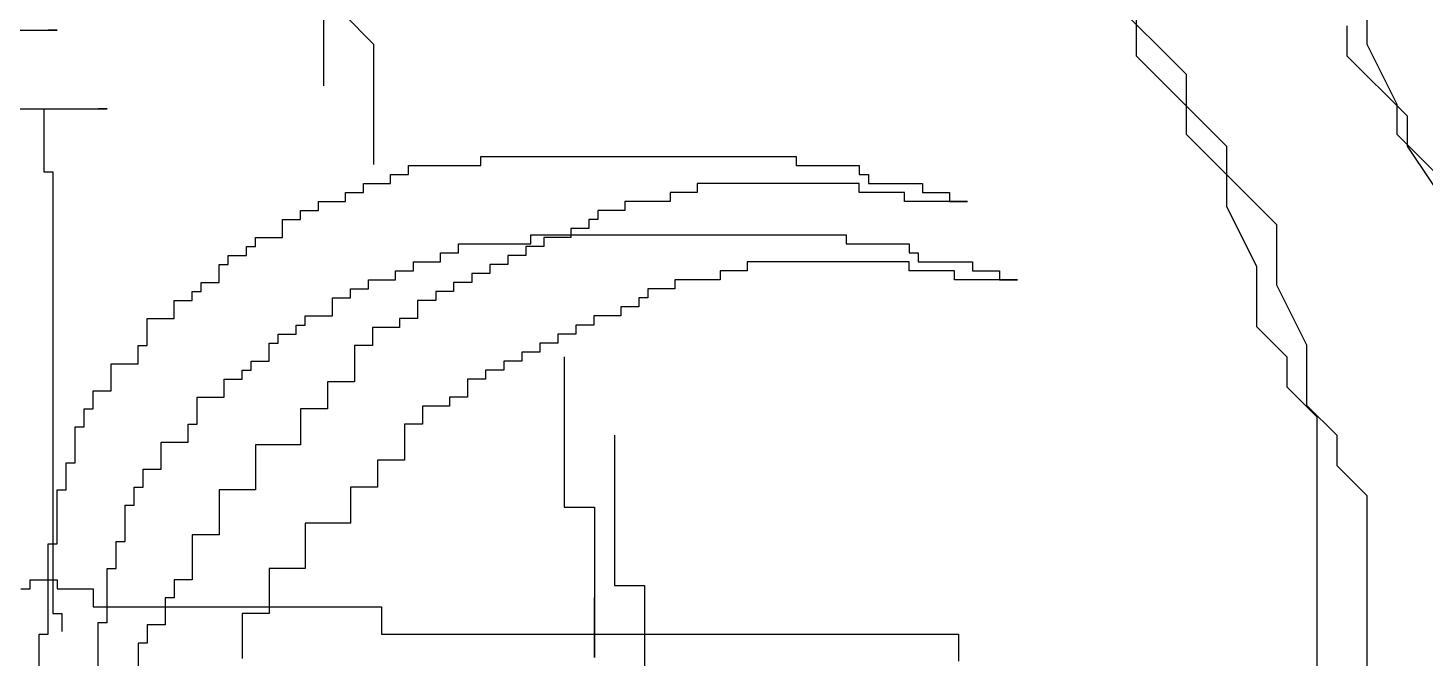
# Model space of a CAD drawing. Extents: x -74236 to 286982, y -14633 to 132816.
# Drawn here: x 110529.6 to 110709.7, y 123975.7 to 124056.9 of the extents above; entities that cross this region are included whole.
import ezdxf

# ---------------------------------------------------------------- set-up
doc = ezdxf.new("R2010")
doc.units = 0
doc.header["$LTSCALE"] = 10
doc.header["$MEASUREMENT"] = 0
doc.layers.add('LAYER3', color=4, linetype='Continuous')

msp = doc.modelspace()

# ---------------------------------------------------------------- linework, layer by layer
at = {"layer": 'LAYER3', "color": 8}
for p, q in [((110663.41, 124066.48), (110678.94, 124050.96)), ((110567.7, 124064.96), (110567.7, 124049.45)), ((110672.49, 124061.09), (110672.49, 124053.33)), ((110570.27, 124058.72), (110574.15, 124054.84)), ((110702.23, 124058.72), (110702.23, 124054.84)), ((110515.9, 124056.63), (110533.33, 124056.63)), ((110533.33, 124056.63), (110532.17, 124056.63)), ((110699.66, 124057.21), (110699.66, 124053.33)), ((110574.15, 124054.84), (110574.15, 124039.33)), ((110702.23, 124054.84), (110706.11, 124047.09)), ((110672.49, 124053.33), (110684.14, 124041.69)), ((110699.66, 124053.33), (110707.42, 124045.57)), ((110678.94, 124050.96), (110678.94, 124043.21)), ((110522.34, 124046.51), (110539.78, 124046.51)), ((110531.64, 124046.51), (110531.64, 124038.37)), ((110539.78, 124046.51), (110538.62, 124046.51)), ((110706.11, 124047.09), (110706.11, 124043.21)), ((110707.42, 124045.57), (110707.42, 124041.69)), ((110678.94, 124043.21), (110690.58, 124031.57)), ((110706.11, 124043.21), (110713.87, 124035.45)), ((110587.97, 124040.36), (110628.66, 124040.36)), ((110587.97, 124039.2), (110587.97, 124040.36)), ((110628.66, 124040.36), (110628.66, 124039.2)), ((110684.14, 124041.69), (110684.14, 124033.94)), ((110707.42, 124041.69), (110715.19, 124030.06)), ((110531.64, 124038.37), (110532.81, 124038.37)), ((110532.81, 124038.37), (110532.81, 123981.45)), ((110578.67, 124039.2), (110587.97, 124039.2)), ((110578.67, 124038.04), (110578.67, 124039.2)), ((110628.66, 124039.2), (110636.79, 124039.2)), ((110636.79, 124039.2), (110636.79, 124038.04)), ((110572.86, 124036.88), (110576.35, 124036.88)), ((110572.86, 124035.72), (110572.86, 124036.88)), ((110576.35, 124038.04), (110578.67, 124038.04)), ((110576.35, 124036.88), (110576.35, 124038.04)), ((110615.87, 124036.88), (110615.87, 124035.72)), ((110636.79, 124036.88), (110615.87, 124036.88)), ((110636.79, 124038.04), (110637.96, 124038.04)), ((110636.79, 124035.72), (110636.79, 124036.88)), ((110637.96, 124038.04), (110637.96, 124036.88)), ((110637.96, 124036.88), (110644.93, 124036.88)), ((110644.93, 124036.88), (110644.93, 124035.72)), ((110567.05, 124034.55), (110570.53, 124034.55)), ((110567.05, 124033.39), (110567.05, 124034.55)), ((110570.53, 124035.72), (110572.86, 124035.72)), ((110570.53, 124034.55), (110570.53, 124035.72)), ((110606.57, 124034.55), (110606.57, 124033.39)), ((110612.38, 124034.55), (110606.57, 124034.55)), ((110615.87, 124035.72), (110612.38, 124035.72)), ((110612.38, 124035.72), (110612.38, 124034.55)), ((110642.61, 124035.72), (110636.79, 124035.72)), ((110642.61, 124034.55), (110642.61, 124035.72)), ((110650.74, 124034.55), (110642.61, 124034.55)), ((110644.93, 124035.72), (110648.42, 124035.72)), ((110648.42, 124035.72), (110648.42, 124034.55)), ((110648.42, 124034.55), (110650.74, 124034.55)), ((110564.72, 124033.39), (110567.05, 124033.39)), ((110564.72, 124032.23), (110564.72, 124033.39)), ((110603.08, 124033.39), (110603.08, 124032.23)), ((110606.57, 124033.39), (110603.08, 124033.39)), ((110684.14, 124033.94), (110688.02, 124026.18)), ((110562.4, 124032.23), (110564.72, 124032.23)), ((110562.4, 124029.91), (110562.4, 124032.23)), ((110599.6, 124031.07), (110599.6, 124029.91)), ((110601.92, 124031.07), (110599.6, 124031.07)), ((110601.92, 124032.23), (110601.92, 124031.07)), ((110603.08, 124032.23), (110601.92, 124032.23)), ((110690.58, 124031.57), (110690.58, 124023.82)), ((110558.91, 124029.91), (110562.4, 124029.91)), ((110558.91, 124028.75), (110558.91, 124029.91)), ((110594.42, 124030.24), (110635.1, 124030.24)), ((110594.42, 124029.08), (110594.42, 124030.24)), ((110596.11, 124029.91), (110596.11, 124028.75)), ((110599.6, 124029.91), (110596.11, 124029.91)), ((110635.1, 124030.24), (110635.1, 124029.08)), ((110555.42, 124027.58), (110557.75, 124027.58)), ((110555.42, 124026.42), (110555.42, 124027.58)), ((110557.75, 124028.75), (110558.91, 124028.75)), ((110557.75, 124027.58), (110557.75, 124028.75)), ((110582.79, 124027.92), (110585.12, 124027.92)), ((110582.79, 124026.76), (110582.79, 124027.92)), ((110585.12, 124029.08), (110594.42, 124029.08)), ((110585.12, 124027.92), (110585.12, 124029.08)), ((110591.46, 124027.58), (110591.46, 124026.42)), ((110593.78, 124027.58), (110591.46, 124027.58)), ((110593.78, 124028.75), (110593.78, 124027.58)), ((110596.11, 124028.75), (110593.78, 124028.75)), ((110635.1, 124029.08), (110643.24, 124029.08)), ((110643.24, 124029.08), (110643.24, 124027.92)), ((110643.24, 124027.92), (110644.4, 124027.92)), ((110644.4, 124027.92), (110644.4, 124026.76)), ((110554.26, 124026.42), (110555.42, 124026.42)), ((110554.26, 124024.1), (110554.26, 124026.42)), ((110576.98, 124025.6), (110579.3, 124025.6)), ((110576.98, 124024.43), (110576.98, 124025.6)), ((110579.3, 124026.76), (110582.79, 124026.76)), ((110579.3, 124025.6), (110579.3, 124026.76)), ((110589.13, 124026.42), (110589.13, 124025.26)), ((110591.46, 124026.42), (110589.13, 124026.42)), ((110622.32, 124025.6), (110618.83, 124025.6)), ((110618.83, 124025.6), (110618.83, 124024.43)), ((110622.32, 124026.76), (110622.32, 124025.6)), ((110643.24, 124026.76), (110622.32, 124026.76)), ((110643.24, 124025.6), (110643.24, 124026.76)), ((110649.05, 124025.6), (110643.24, 124025.6)), ((110644.4, 124026.76), (110651.38, 124026.76)), ((110649.05, 124024.43), (110649.05, 124025.6)), ((110651.38, 124026.76), (110651.38, 124025.6)), ((110651.38, 124025.6), (110654.86, 124025.6)), ((110654.86, 124025.6), (110654.86, 124024.43)), ((110688.02, 124026.18), (110688.02, 124018.42)), ((110551.93, 124024.1), (110554.26, 124024.1)), ((110551.93, 124022.94), (110551.93, 124024.1)), ((110573.49, 124024.43), (110576.98, 124024.43)), ((110573.49, 124023.27), (110573.49, 124024.43)), ((110584.48, 124024.1), (110584.48, 124022.94)), ((110586.81, 124024.1), (110584.48, 124024.1)), ((110586.81, 124025.26), (110586.81, 124024.1)), ((110589.13, 124025.26), (110586.81, 124025.26)), ((110613.02, 124024.43), (110613.02, 124023.27)), ((110618.83, 124024.43), (110613.02, 124024.43)), ((110657.19, 124024.43), (110649.05, 124024.43)), ((110654.86, 124024.43), (110657.19, 124024.43)), ((110690.58, 124023.82), (110694.46, 124016.06)), ((110550.77, 124022.94), (110551.93, 124022.94)), ((110550.77, 124021.78), (110550.77, 124022.94)), ((110568.84, 124022.11), (110571.17, 124022.11)), ((110568.84, 124019.79), (110568.84, 124022.11)), ((110571.17, 124023.27), (110573.49, 124023.27)), ((110571.17, 124022.11), (110571.17, 124023.27)), ((110582.16, 124022.94), (110582.16, 124021.78)), ((110584.48, 124022.94), (110582.16, 124022.94)), ((110608.37, 124022.11), (110608.37, 124020.95)), ((110609.53, 124022.11), (110608.37, 124022.11)), ((110609.53, 124023.27), (110609.53, 124022.11)), ((110613.02, 124023.27), (110609.53, 124023.27)), ((110548.45, 124021.78), (110550.77, 124021.78)), ((110548.45, 124019.45), (110548.45, 124021.78)), ((110579.83, 124021.78), (110579.83, 124019.45)), ((110582.16, 124021.78), (110579.83, 124021.78)), ((110606.04, 124020.95), (110606.04, 124019.79)), ((110608.37, 124020.95), (110606.04, 124020.95)), ((110544.96, 124019.45), (110548.45, 124019.45)), ((110544.96, 124015.97), (110544.96, 124019.45)), ((110564.19, 124018.62), (110565.35, 124018.62)), ((110564.19, 124017.46), (110564.19, 124018.62)), ((110565.35, 124019.79), (110568.84, 124019.79)), ((110565.35, 124018.62), (110565.35, 124019.79)), ((110577.51, 124019.45), (110577.51, 124018.29)), ((110579.83, 124019.45), (110577.51, 124019.45)), ((110600.23, 124018.62), (110600.23, 124017.46)), ((110602.55, 124018.62), (110600.23, 124018.62)), ((110602.55, 124019.79), (110602.55, 124018.62)), ((110606.04, 124019.79), (110602.55, 124019.79)), ((110688.02, 124018.42), (110691.9, 124014.54)), ((110561.87, 124017.46), (110564.19, 124017.46)), ((110561.87, 124016.3), (110561.87, 124017.46)), ((110574.02, 124018.29), (110574.02, 124015.97)), ((110577.51, 124018.29), (110574.02, 124018.29)), ((110597.9, 124017.46), (110597.9, 124016.3)), ((110600.23, 124017.46), (110597.9, 124017.46)), ((110543.8, 124015.97), (110544.96, 124015.97)), ((110543.8, 124013.64), (110543.8, 124015.97)), ((110560.7, 124016.3), (110561.87, 124016.3)), ((110560.7, 124013.98), (110560.7, 124016.3)), ((110571.7, 124015.97), (110571.7, 124011.32)), ((110574.02, 124015.97), (110571.7, 124015.97)), ((110593.25, 124015.14), (110593.25, 124013.98)), ((110595.58, 124015.14), (110593.25, 124015.14)), ((110595.58, 124016.3), (110595.58, 124015.14)), ((110597.9, 124016.3), (110595.58, 124016.3)), ((110694.46, 124016.06), (110694.46, 124008.3)), ((110540.31, 124013.64), (110543.8, 124013.64)), ((110540.31, 124010.16), (110540.31, 124013.64)), ((110558.38, 124013.98), (110560.7, 124013.98)), ((110558.38, 124012.82), (110558.38, 124013.98)), ((110590.93, 124013.98), (110590.93, 124012.82)), ((110593.25, 124013.98), (110590.93, 124013.98)), ((110598.75, 124014.54), (110598.75, 123995.15)), ((110691.9, 124014.54), (110691.9, 124010.67)), ((110554.89, 124011.65), (110557.22, 124011.65)), ((110554.89, 124009.33), (110554.89, 124011.65)), ((110557.22, 124012.82), (110558.38, 124012.82)), ((110557.22, 124011.65), (110557.22, 124012.82)), ((110568.21, 124011.32), (110568.21, 124007.84)), ((110571.7, 124011.32), (110568.21, 124011.32)), ((110586.28, 124011.65), (110586.28, 124009.33)), ((110588.6, 124011.65), (110586.28, 124011.65)), ((110588.6, 124012.82), (110588.6, 124011.65)), ((110590.93, 124012.82), (110588.6, 124012.82)), ((110537.98, 124010.16), (110540.31, 124010.16)), ((110537.98, 124007.84), (110537.98, 124010.16)), ((110551.4, 124009.33), (110554.89, 124009.33)), ((110551.4, 124005.85), (110551.4, 124009.33)), ((110583.95, 124009.33), (110583.95, 124008.17)), ((110586.28, 124009.33), (110583.95, 124009.33)), ((110691.9, 124010.67), (110695.78, 124006.79)), ((110536.82, 124007.84), (110537.98, 124007.84)), ((110536.82, 124005.51), (110536.82, 124007.84)), ((110564.72, 124007.84), (110564.72, 124003.19)), ((110568.21, 124007.84), (110564.72, 124007.84)), ((110580.47, 124008.17), (110580.47, 124005.85)), ((110583.95, 124008.17), (110580.47, 124008.17)), ((110694.46, 124008.3), (110698.35, 124004.42)), ((110550.24, 124005.85), (110551.4, 124005.85)), ((110550.24, 124003.52), (110550.24, 124005.85)), ((110578.14, 124005.85), (110578.14, 124001.2)), ((110580.47, 124005.85), (110578.14, 124005.85)), ((110695.78, 124006.79), (110695.78, 123929.21)), ((110535.66, 124005.51), (110536.82, 124005.51)), ((110535.66, 124000.87), (110535.66, 124005.51)), ((110605.2, 124004.42), (110605.2, 123985.03)), ((110698.35, 124004.42), (110698.35, 124000.54)), ((110546.75, 124003.52), (110550.24, 124003.52)), ((110546.75, 124000.04), (110546.75, 124003.52)), ((110558.91, 124003.19), (110558.91, 123997.38)), ((110564.72, 124003.19), (110558.91, 124003.19)), ((110534.5, 124000.87), (110535.66, 124000.87)), ((110534.5, 123997.38), (110534.5, 124000.87)), ((110574.65, 124001.2), (110574.65, 123997.71)), ((110578.14, 124001.2), (110574.65, 124001.2)), ((110698.35, 124000.54), (110702.23, 123996.66)), ((110544.43, 124000.04), (110546.75, 124000.04)), ((110544.43, 123997.71), (110544.43, 124000.04)), ((110533.33, 123997.38), (110534.5, 123997.38)), ((110533.33, 123990.41), (110533.33, 123997.38)), ((110543.27, 123997.71), (110544.43, 123997.71)), ((110543.27, 123995.39), (110543.27, 123997.71)), ((110554.26, 123997.38), (110554.26, 123991.57)), ((110558.91, 123997.38), (110554.26, 123997.38)), ((110571.17, 123997.71), (110571.17, 123993.07)), ((110574.65, 123997.71), (110571.17, 123997.71)), ((110542.1, 123995.39), (110543.27, 123995.39)), ((110542.1, 123990.74), (110542.1, 123995.39)), ((110598.75, 123995.15), (110602.63, 123995.15)), ((110602.63, 123995.15), (110602.63, 123975.76)), ((110702.23, 123996.66), (110702.23, 123919.09)), ((110550.77, 123991.57), (110550.77, 123985.76)), ((110554.26, 123991.57), (110550.77, 123991.57)), ((110565.35, 123993.07), (110565.35, 123987.26)), ((110571.17, 123993.07), (110565.35, 123993.07)), ((110532.17, 123990.41), (110533.33, 123990.41)), ((110532.17, 123978.79), (110532.17, 123990.41)), ((110540.94, 123990.74), (110542.1, 123990.74)), ((110540.94, 123987.26), (110540.94, 123990.74)), ((110539.78, 123987.26), (110540.94, 123987.26)), ((110539.78, 123980.29), (110539.78, 123987.26)), ((110560.7, 123987.26), (110560.7, 123981.45)), ((110565.35, 123987.26), (110560.7, 123987.26)), ((110528.68, 123984.6), (110529.85, 123984.6)), ((110529.85, 123985.76), (110533.33, 123985.76)), ((110529.85, 123984.6), (110529.85, 123985.76)), ((110533.33, 123985.76), (110533.33, 123984.6)), ((110533.33, 123984.6), (110537.98, 123984.6)), ((110537.98, 123984.6), (110537.98, 123982.28)), ((110548.45, 123985.76), (110548.45, 123983.44)), ((110550.77, 123985.76), (110548.45, 123985.76)), ((110605.2, 123985.03), (110609.08, 123985.03)), ((110609.08, 123985.03), (110609.08, 123965.64)), ((110537.98, 123982.28), (110575.18, 123982.28)), ((110548.45, 123983.44), (110547.28, 123983.44)), ((110547.28, 123983.44), (110547.28, 123979.96)), ((110575.18, 123982.28), (110575.18, 123978.79)), ((110602.63, 123975.76), (110602.63, 123983.51)), ((110532.81, 123981.45), (110533.97, 123981.45)), ((110533.97, 123981.45), (110533.97, 123979.13)), ((110557.22, 123981.45), (110557.22, 123975.64)), ((110560.7, 123981.45), (110557.22, 123981.45)), ((110531.01, 123978.79), (110532.17, 123978.79)), ((110531.01, 123954.4), (110531.01, 123978.79)), ((110538.62, 123980.29), (110539.78, 123980.29)), ((110538.62, 123968.67), (110538.62, 123980.29)), ((110544.96, 123979.96), (110544.96, 123977.63)), ((110547.28, 123979.96), (110544.96, 123979.96)), ((110575.18, 123978.79), (110649.58, 123978.79)), ((110649.58, 123978.79), (110649.58, 123975.31)), ((110543.8, 123977.63), (110543.8, 123974.15)), ((110544.96, 123977.63), (110543.8, 123977.63))]:
    msp.add_line(p, q, dxfattribs=at)

doc.saveas('drawing.dxf')
